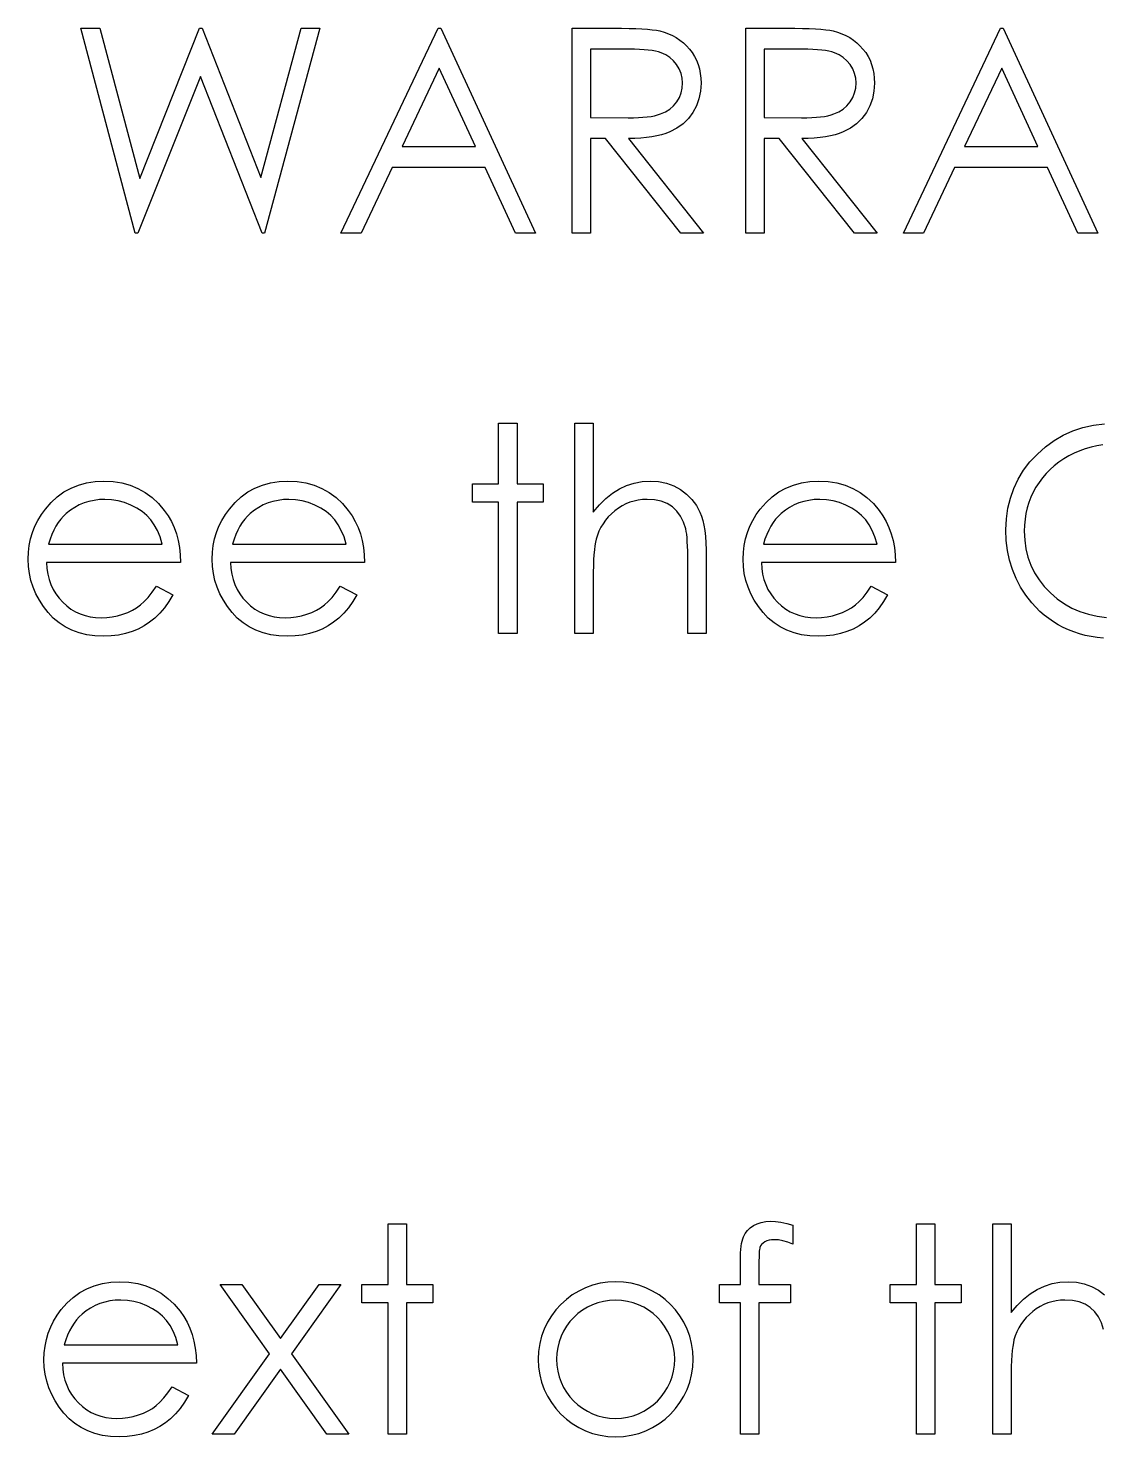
# Model space of a CAD drawing. Header units: millimetres. Extents: x -111 to 182, y -25 to 94.
# Drawn here: x -91.95 to -73.62, y 42.61 to 66.66 of the extents above; entities that cross this region are included whole.
import ezdxf

# ---------------------------------------------------------------- set-up
doc = ezdxf.new("R2010")
doc.units = ezdxf.units.MM

msp = doc.modelspace()

# ---------------------------------------------------------------- linework, layer by layer
at = {"color": 7, "linetype": 'Continuous', "flags": 128}
for points in [[(-91.048, 66.659), (-90.723, 66.659), (-90.723, 66.659), (-90.038, 64.092), (-90.038, 64.092), (-89.02, 66.659), (-89.02, 66.659), (-88.974, 66.659), (-88.974, 66.659), (-87.974, 64.11), (-87.974, 64.11), (-87.286, 66.659), (-87.286, 66.659), (-86.965, 66.659), (-86.965, 66.659), (-87.908, 63.159), (-87.908, 63.159), (-87.953, 63.159), (-87.953, 63.159), (-89.006, 65.836), (-89.006, 65.836), (-90.072, 63.159), (-90.072, 63.159), (-90.117, 63.159), (-90.117, 63.159), (-91.048, 66.659)], [(-84.901, 66.659), (-83.285, 63.159), (-83.285, 63.159), (-83.627, 63.159), (-83.627, 63.159), (-84.144, 64.281), (-84.144, 64.281), (-85.731, 64.281), (-85.731, 64.281), (-86.263, 63.159), (-86.263, 63.159), (-86.606, 63.159), (-86.606, 63.159), (-84.945, 66.659), (-84.945, 66.659), (-84.901, 66.659)], [(-82.657, 66.659), (-81.957, 66.659), (-81.957, 66.659), (-81.816, 66.658), (-81.687, 66.656), (-81.571, 66.652), (-81.466, 66.647), (-81.373, 66.64), (-81.291, 66.632), (-81.221, 66.623), (-81.164, 66.611), (-81.164, 66.611), (-81.087, 66.591), (-81.014, 66.565), (-80.945, 66.534), (-80.88, 66.498), (-80.818, 66.457), (-80.76, 66.411), (-80.705, 66.36), (-80.655, 66.303), (-80.608, 66.243), (-80.568, 66.178), (-80.535, 66.111), (-80.507, 66.04), (-80.486, 65.966), (-80.47, 65.888), (-80.461, 65.807), (-80.458, 65.723), (-80.458, 65.723), (-80.467, 65.583), (-80.493, 65.453), (-80.536, 65.331), (-80.596, 65.217), (-80.673, 65.115), (-80.764, 65.026), (-80.871, 64.95), (-80.991, 64.888), (-81.058, 64.862), (-81.131, 64.839), (-81.211, 64.82), (-81.296, 64.804), (-81.388, 64.791), (-81.485, 64.782), (-81.589, 64.776), (-81.699, 64.774), (-81.699, 64.774), (-80.413, 63.159), (-80.413, 63.159), (-80.802, 63.159), (-80.802, 63.159), (-82.088, 64.774), (-82.088, 64.774), (-82.343, 64.774), (-82.343, 64.774), (-82.343, 63.159), (-82.343, 63.159), (-82.657, 63.159), (-82.657, 63.159), (-82.657, 66.659)], [(-79.695, 66.659), (-78.995, 66.659), (-78.995, 66.659), (-78.855, 66.658), (-78.726, 66.656), (-78.609, 66.652), (-78.504, 66.647), (-78.411, 66.64), (-78.33, 66.632), (-78.26, 66.623), (-78.202, 66.611), (-78.202, 66.611), (-78.126, 66.591), (-78.053, 66.565), (-77.983, 66.534), (-77.918, 66.498), (-77.856, 66.457), (-77.798, 66.411), (-77.744, 66.36), (-77.693, 66.303), (-77.647, 66.243), (-77.607, 66.178), (-77.573, 66.111), (-77.546, 66.04), (-77.524, 65.966), (-77.509, 65.888), (-77.5, 65.807), (-77.497, 65.723), (-77.497, 65.723), (-77.505, 65.583), (-77.531, 65.453), (-77.575, 65.331), (-77.635, 65.217), (-77.711, 65.115), (-77.802, 65.026), (-77.909, 64.95), (-78.03, 64.888), (-78.097, 64.862), (-78.17, 64.839), (-78.249, 64.82), (-78.335, 64.804), (-78.426, 64.791), (-78.524, 64.782), (-78.628, 64.776), (-78.738, 64.774), (-78.738, 64.774), (-77.452, 63.159), (-77.452, 63.159), (-77.84, 63.159), (-77.84, 63.159), (-79.126, 64.774), (-79.126, 64.774), (-79.381, 64.774), (-79.381, 64.774), (-79.381, 63.159), (-79.381, 63.159), (-79.695, 63.159), (-79.695, 63.159), (-79.695, 66.659)], [(-75.298, 66.659), (-73.683, 63.159), (-73.683, 63.159), (-74.024, 63.159), (-74.024, 63.159), (-74.541, 64.281), (-74.541, 64.281), (-76.128, 64.281), (-76.128, 64.281), (-76.66, 63.159), (-76.66, 63.159), (-77.003, 63.159), (-77.003, 63.159), (-75.343, 66.659), (-75.343, 66.659), (-75.298, 66.659)], [(-82.343, 66.3), (-82.343, 65.133), (-82.343, 65.133), (-81.702, 65.128), (-81.702, 65.128), (-81.612, 65.129), (-81.528, 65.133), (-81.45, 65.138), (-81.378, 65.145), (-81.312, 65.154), (-81.253, 65.165), (-81.199, 65.178), (-81.151, 65.194), (-81.067, 65.231), (-80.992, 65.278), (-80.927, 65.336), (-80.873, 65.403), (-80.828, 65.477), (-80.798, 65.555), (-80.779, 65.637), (-80.772, 65.724), (-80.772, 65.724), (-80.779, 65.808), (-80.798, 65.888), (-80.83, 65.965), (-80.874, 66.037), (-80.929, 66.103), (-80.991, 66.158), (-81.061, 66.204), (-81.14, 66.239), (-81.185, 66.253), (-81.236, 66.266), (-81.294, 66.276), (-81.358, 66.285), (-81.431, 66.292), (-81.509, 66.296), (-81.595, 66.299), (-81.687, 66.3), (-81.687, 66.3), (-82.343, 66.3)], [(-79.381, 66.3), (-79.381, 65.133), (-79.381, 65.133), (-78.741, 65.128), (-78.741, 65.128), (-78.651, 65.129), (-78.567, 65.133), (-78.489, 65.138), (-78.417, 65.145), (-78.351, 65.154), (-78.291, 65.165), (-78.237, 65.178), (-78.189, 65.194), (-78.105, 65.231), (-78.03, 65.278), (-77.966, 65.336), (-77.911, 65.403), (-77.867, 65.477), (-77.836, 65.555), (-77.817, 65.637), (-77.811, 65.724), (-77.811, 65.724), (-77.817, 65.808), (-77.836, 65.888), (-77.868, 65.965), (-77.912, 66.037), (-77.967, 66.103), (-78.03, 66.158), (-78.1, 66.204), (-78.178, 66.239), (-78.223, 66.253), (-78.274, 66.266), (-78.332, 66.276), (-78.397, 66.285), (-78.469, 66.292), (-78.548, 66.296), (-78.633, 66.299), (-78.725, 66.3), (-78.725, 66.3), (-79.381, 66.3)], [(-84.926, 65.977), (-85.56, 64.64), (-85.56, 64.64), (-84.31, 64.64), (-84.31, 64.64), (-84.927, 65.977)], [(-75.324, 65.977), (-75.958, 64.64), (-75.958, 64.64), (-74.707, 64.64), (-74.707, 64.64), (-75.324, 65.977)], [(-83.913, 59.915), (-83.599, 59.915), (-83.599, 59.915), (-83.599, 58.883), (-83.599, 58.883), (-83.151, 58.883), (-83.151, 58.883), (-83.151, 58.569), (-83.151, 58.569), (-83.599, 58.569), (-83.599, 58.569), (-83.599, 56.326), (-83.599, 56.326), (-83.913, 56.326), (-83.913, 56.326), (-83.913, 58.569), (-83.913, 58.569), (-84.362, 58.569), (-84.362, 58.569), (-84.362, 58.883), (-84.362, 58.883), (-83.913, 58.883), (-83.913, 58.883), (-83.913, 59.915)], [(-82.612, 59.915), (-82.298, 59.915), (-82.298, 59.915), (-82.298, 58.4), (-82.298, 58.4), (-82.194, 58.524), (-82.085, 58.632), (-81.971, 58.723), (-81.852, 58.796), (-81.728, 58.854), (-81.598, 58.895), (-81.464, 58.92), (-81.325, 58.928), (-81.325, 58.928), (-81.183, 58.919), (-81.05, 58.892), (-80.925, 58.847), (-80.809, 58.784), (-80.704, 58.705), (-80.613, 58.615), (-80.537, 58.511), (-80.476, 58.395), (-80.451, 58.33), (-80.429, 58.256), (-80.411, 58.174), (-80.395, 58.083), (-80.384, 57.982), (-80.376, 57.874), (-80.37, 57.757), (-80.369, 57.632), (-80.369, 57.632), (-80.369, 56.326), (-80.369, 56.326), (-80.683, 56.326), (-80.683, 56.326), (-80.683, 57.529), (-80.683, 57.529), (-80.683, 57.633), (-80.685, 57.729), (-80.688, 57.815), (-80.692, 57.893), (-80.697, 57.961), (-80.703, 58.02), (-80.711, 58.07), (-80.719, 58.111), (-80.719, 58.111), (-80.757, 58.228), (-80.807, 58.331), (-80.871, 58.417), (-80.947, 58.488), (-81.036, 58.543), (-81.138, 58.583), (-81.253, 58.606), (-81.38, 58.614), (-81.38, 58.614), (-81.456, 58.611), (-81.53, 58.602), (-81.602, 58.587), (-81.671, 58.566), (-81.739, 58.538), (-81.804, 58.505), (-81.868, 58.465), (-81.93, 58.419), (-81.988, 58.369), (-82.041, 58.316), (-82.088, 58.26), (-82.131, 58.201), (-82.168, 58.139), (-82.201, 58.075), (-82.228, 58.007), (-82.25, 57.937), (-82.25, 57.937), (-82.261, 57.886), (-82.271, 57.825), (-82.279, 57.754), (-82.286, 57.672), (-82.291, 57.582), (-82.295, 57.481), (-82.297, 57.371), (-82.298, 57.25), (-82.298, 57.25), (-82.298, 56.326), (-82.298, 56.326), (-82.612, 56.326), (-82.612, 56.326), (-82.612, 59.915)], [(-73.589, 56.246), (-73.695, 56.258), (-73.799, 56.274), (-73.9, 56.295), (-73.997, 56.322), (-74.092, 56.353), (-74.184, 56.389), (-74.273, 56.429), (-74.358, 56.475), (-74.441, 56.525), (-74.521, 56.58), (-74.598, 56.64), (-74.671, 56.704), (-74.742, 56.774), (-74.809, 56.848), (-74.809, 56.848), (-74.913, 56.98), (-75.004, 57.12), (-75.08, 57.266), (-75.142, 57.419), (-75.191, 57.578), (-75.225, 57.744), (-75.246, 57.916), (-75.253, 58.096), (-75.253, 58.096), (-75.245, 58.285), (-75.219, 58.465), (-75.177, 58.639), (-75.119, 58.804), (-75.043, 58.962), (-74.951, 59.113), (-74.842, 59.255), (-74.716, 59.39), (-74.577, 59.514), (-74.431, 59.62), (-74.275, 59.71), (-74.111, 59.784), (-73.939, 59.842), (-73.758, 59.882), (-73.568, 59.907)], [(-73.598, 59.544), (-73.7, 59.528), (-73.799, 59.507), (-73.897, 59.479), (-73.993, 59.445), (-74.086, 59.404), (-74.178, 59.358), (-74.266, 59.306), (-74.349, 59.25), (-74.427, 59.19), (-74.499, 59.125), (-74.567, 59.057), (-74.63, 58.984), (-74.687, 58.906), (-74.74, 58.824), (-74.787, 58.74), (-74.827, 58.652), (-74.861, 58.562), (-74.889, 58.469), (-74.911, 58.374), (-74.926, 58.276), (-74.936, 58.175), (-74.939, 58.072), (-74.939, 58.072), (-74.932, 57.917), (-74.911, 57.769), (-74.877, 57.628), (-74.828, 57.493), (-74.765, 57.364), (-74.688, 57.242), (-74.598, 57.126), (-74.493, 57.018), (-74.378, 56.919), (-74.255, 56.833), (-74.126, 56.76), (-73.989, 56.701), (-73.845, 56.654), (-73.693, 56.622), (-73.534, 56.601)], [(-89.756, 57.133), (-89.477, 56.987), (-89.477, 56.987), (-89.546, 56.87), (-89.62, 56.765), (-89.698, 56.671), (-89.782, 56.589), (-89.872, 56.518), (-89.965, 56.457), (-90.066, 56.403), (-90.171, 56.359), (-90.282, 56.325), (-90.401, 56.3), (-90.526, 56.286), (-90.659, 56.281), (-90.659, 56.281), (-90.806, 56.287), (-90.945, 56.306), (-91.075, 56.338), (-91.198, 56.382), (-91.312, 56.439), (-91.417, 56.508), (-91.516, 56.59), (-91.605, 56.685), (-91.685, 56.787), (-91.754, 56.893), (-91.812, 57.002), (-91.86, 57.115), (-91.898, 57.231), (-91.924, 57.349), (-91.94, 57.472), (-91.945, 57.597), (-91.945, 57.597), (-91.941, 57.715), (-91.927, 57.83), (-91.904, 57.942), (-91.872, 58.05), (-91.83, 58.156), (-91.78, 58.257), (-91.72, 58.356), (-91.651, 58.451), (-91.651, 58.451), (-91.554, 58.563), (-91.448, 58.66), (-91.335, 58.742), (-91.214, 58.809), (-91.085, 58.861), (-90.948, 58.899), (-90.804, 58.92), (-90.651, 58.928), (-90.651, 58.928), (-90.494, 58.92), (-90.345, 58.897), (-90.204, 58.857), (-90.071, 58.803), (-89.947, 58.732), (-89.83, 58.645), (-89.721, 58.543), (-89.621, 58.425), (-89.621, 58.425), (-89.557, 58.333), (-89.501, 58.236), (-89.454, 58.133), (-89.415, 58.025), (-89.384, 57.912), (-89.362, 57.792), (-89.348, 57.668), (-89.343, 57.537), (-89.343, 57.537), (-91.631, 57.537), (-91.631, 57.537), (-91.625, 57.436), (-91.611, 57.339), (-91.589, 57.248), (-91.558, 57.161), (-91.52, 57.079), (-91.474, 57.001), (-91.419, 56.928), (-91.356, 56.859), (-91.288, 56.797), (-91.216, 56.744), (-91.139, 56.698), (-91.059, 56.661), (-90.974, 56.632), (-90.886, 56.612), (-90.794, 56.599), (-90.698, 56.595), (-90.698, 56.595), (-90.604, 56.598), (-90.512, 56.61), (-90.421, 56.629), (-90.331, 56.654), (-90.245, 56.687), (-90.166, 56.725), (-90.094, 56.767), (-90.028, 56.814), (-89.964, 56.87), (-89.897, 56.943), (-89.828, 57.03), (-89.757, 57.133)], [(-86.616, 57.133), (-86.336, 56.987), (-86.336, 56.987), (-86.405, 56.87), (-86.479, 56.765), (-86.557, 56.671), (-86.641, 56.589), (-86.73, 56.518), (-86.824, 56.457), (-86.925, 56.403), (-87.03, 56.359), (-87.141, 56.325), (-87.26, 56.3), (-87.385, 56.286), (-87.518, 56.281), (-87.518, 56.281), (-87.665, 56.287), (-87.804, 56.306), (-87.934, 56.338), (-88.057, 56.382), (-88.171, 56.439), (-88.276, 56.508), (-88.375, 56.59), (-88.464, 56.685), (-88.544, 56.787), (-88.613, 56.893), (-88.671, 57.002), (-88.719, 57.115), (-88.757, 57.231), (-88.783, 57.349), (-88.799, 57.472), (-88.804, 57.597), (-88.804, 57.597), (-88.8, 57.715), (-88.786, 57.83), (-88.763, 57.942), (-88.731, 58.05), (-88.689, 58.156), (-88.639, 58.257), (-88.579, 58.356), (-88.51, 58.451), (-88.51, 58.451), (-88.412, 58.563), (-88.307, 58.66), (-88.194, 58.742), (-88.073, 58.809), (-87.944, 58.861), (-87.807, 58.899), (-87.663, 58.92), (-87.51, 58.928), (-87.51, 58.928), (-87.353, 58.92), (-87.204, 58.897), (-87.063, 58.857), (-86.93, 58.803), (-86.806, 58.732), (-86.689, 58.645), (-86.58, 58.543), (-86.48, 58.425), (-86.48, 58.425), (-86.416, 58.333), (-86.36, 58.236), (-86.313, 58.133), (-86.274, 58.025), (-86.243, 57.912), (-86.221, 57.792), (-86.207, 57.668), (-86.202, 57.537), (-86.202, 57.537), (-88.49, 57.537), (-88.49, 57.537), (-88.484, 57.436), (-88.47, 57.339), (-88.448, 57.248), (-88.417, 57.161), (-88.379, 57.079), (-88.333, 57.001), (-88.278, 56.928), (-88.215, 56.859), (-88.147, 56.797), (-88.075, 56.744), (-87.998, 56.698), (-87.917, 56.661), (-87.833, 56.632), (-87.745, 56.612), (-87.653, 56.599), (-87.557, 56.595), (-87.557, 56.595), (-87.463, 56.598), (-87.371, 56.61), (-87.28, 56.629), (-87.19, 56.654), (-87.104, 56.687), (-87.025, 56.725), (-86.953, 56.767), (-86.887, 56.814), (-86.823, 56.87), (-86.756, 56.943), (-86.687, 57.03), (-86.616, 57.133)], [(-77.551, 57.133), (-77.272, 56.987), (-77.272, 56.987), (-77.341, 56.87), (-77.415, 56.765), (-77.493, 56.671), (-77.577, 56.589), (-77.666, 56.518), (-77.76, 56.457), (-77.861, 56.403), (-77.966, 56.359), (-78.077, 56.325), (-78.196, 56.3), (-78.321, 56.286), (-78.454, 56.281), (-78.454, 56.281), (-78.601, 56.287), (-78.74, 56.306), (-78.87, 56.338), (-78.993, 56.382), (-79.106, 56.439), (-79.212, 56.508), (-79.311, 56.59), (-79.4, 56.685), (-79.479, 56.787), (-79.549, 56.893), (-79.607, 57.002), (-79.655, 57.115), (-79.693, 57.231), (-79.719, 57.349), (-79.735, 57.472), (-79.74, 57.597), (-79.74, 57.597), (-79.735, 57.715), (-79.722, 57.83), (-79.699, 57.942), (-79.667, 58.05), (-79.625, 58.156), (-79.575, 58.257), (-79.515, 58.356), (-79.446, 58.451), (-79.446, 58.451), (-79.348, 58.563), (-79.243, 58.66), (-79.13, 58.742), (-79.009, 58.809), (-78.88, 58.861), (-78.743, 58.899), (-78.599, 58.92), (-78.446, 58.928), (-78.446, 58.928), (-78.289, 58.92), (-78.14, 58.897), (-77.999, 58.857), (-77.866, 58.803), (-77.741, 58.732), (-77.625, 58.645), (-77.516, 58.543), (-77.416, 58.425), (-77.416, 58.425), (-77.352, 58.333), (-77.296, 58.236), (-77.249, 58.133), (-77.21, 58.025), (-77.179, 57.912), (-77.157, 57.792), (-77.143, 57.668), (-77.138, 57.537), (-77.138, 57.537), (-79.426, 57.537), (-79.426, 57.537), (-79.42, 57.436), (-79.406, 57.339), (-79.383, 57.248), (-79.353, 57.161), (-79.315, 57.079), (-79.268, 57.001), (-79.214, 56.928), (-79.151, 56.859), (-79.083, 56.797), (-79.01, 56.744), (-78.934, 56.698), (-78.853, 56.661), (-78.769, 56.632), (-78.681, 56.612), (-78.589, 56.599), (-78.493, 56.595), (-78.493, 56.595), (-78.399, 56.598), (-78.307, 56.61), (-78.216, 56.629), (-78.126, 56.654), (-78.04, 56.687), (-77.961, 56.725), (-77.889, 56.767), (-77.823, 56.814), (-77.759, 56.87), (-77.692, 56.943), (-77.623, 57.03), (-77.551, 57.133)], [(-89.657, 57.851), (-89.694, 57.975), (-89.74, 58.086), (-89.792, 58.184), (-89.853, 58.268), (-89.921, 58.342), (-90.001, 58.409), (-90.091, 58.468), (-90.191, 58.519), (-90.298, 58.561), (-90.408, 58.59), (-90.52, 58.608), (-90.635, 58.614), (-90.635, 58.614), (-90.729, 58.611), (-90.82, 58.599), (-90.908, 58.58), (-90.991, 58.555), (-91.073, 58.52), (-91.15, 58.479), (-91.223, 58.43), (-91.294, 58.374), (-91.294, 58.374), (-91.343, 58.328), (-91.389, 58.276), (-91.432, 58.219), (-91.471, 58.157), (-91.507, 58.088), (-91.541, 58.015), (-91.571, 57.936), (-91.598, 57.851), (-91.598, 57.851), (-89.657, 57.851)], [(-86.516, 57.851), (-86.553, 57.975), (-86.599, 58.086), (-86.651, 58.184), (-86.712, 58.268), (-86.78, 58.342), (-86.86, 58.409), (-86.95, 58.468), (-87.05, 58.519), (-87.157, 58.561), (-87.267, 58.59), (-87.379, 58.608), (-87.494, 58.614), (-87.494, 58.614), (-87.588, 58.611), (-87.679, 58.599), (-87.767, 58.58), (-87.85, 58.555), (-87.932, 58.52), (-88.009, 58.479), (-88.082, 58.43), (-88.153, 58.374), (-88.153, 58.374), (-88.202, 58.328), (-88.248, 58.276), (-88.29, 58.219), (-88.33, 58.157), (-88.366, 58.088), (-88.4, 58.015), (-88.43, 57.936), (-88.457, 57.851), (-88.457, 57.851), (-86.516, 57.851)], [(-77.452, 57.851), (-77.489, 57.975), (-77.535, 58.086), (-77.587, 58.184), (-77.647, 58.268), (-77.716, 58.342), (-77.796, 58.409), (-77.886, 58.468), (-77.986, 58.519), (-78.093, 58.561), (-78.203, 58.59), (-78.315, 58.608), (-78.43, 58.614), (-78.43, 58.614), (-78.524, 58.611), (-78.615, 58.599), (-78.703, 58.58), (-78.786, 58.555), (-78.867, 58.52), (-78.945, 58.479), (-79.018, 58.43), (-79.089, 58.374), (-79.089, 58.374), (-79.138, 58.328), (-79.184, 58.276), (-79.226, 58.219), (-79.266, 58.157), (-79.302, 58.088), (-79.336, 58.015), (-79.366, 57.936), (-79.393, 57.851), (-79.393, 57.851), (-77.452, 57.851)], [(-85.798, 46.249), (-85.484, 46.249), (-85.484, 46.249), (-85.484, 45.217), (-85.484, 45.217), (-85.035, 45.217), (-85.035, 45.217), (-85.035, 44.903), (-85.035, 44.903), (-85.484, 44.903), (-85.484, 44.903), (-85.484, 42.659), (-85.484, 42.659), (-85.798, 42.659), (-85.798, 42.659), (-85.798, 44.903), (-85.798, 44.903), (-86.247, 44.903), (-86.247, 44.903), (-86.247, 45.217), (-86.247, 45.217), (-85.798, 45.217), (-85.798, 45.217), (-85.798, 46.249)], [(-78.888, 46.228), (-78.888, 45.901), (-78.888, 45.901), (-78.977, 45.935), (-79.06, 45.96), (-79.137, 45.975), (-79.206, 45.979), (-79.206, 45.979), (-79.253, 45.977), (-79.296, 45.97), (-79.335, 45.957), (-79.37, 45.94), (-79.4, 45.918), (-79.423, 45.897), (-79.441, 45.873), (-79.452, 45.848), (-79.456, 45.832), (-79.459, 45.811), (-79.463, 45.785), (-79.465, 45.753), (-79.467, 45.715), (-79.468, 45.673), (-79.469, 45.625), (-79.469, 45.571), (-79.469, 45.571), (-79.469, 45.217), (-79.469, 45.217), (-78.933, 45.217), (-78.933, 45.217), (-78.933, 44.903), (-78.933, 44.903), (-79.47, 44.903), (-79.47, 44.903), (-79.471, 42.659), (-79.471, 42.659), (-79.785, 42.659), (-79.785, 42.659), (-79.785, 44.903), (-79.785, 44.903), (-80.144, 44.903), (-80.144, 44.903), (-80.144, 45.217), (-80.144, 45.217), (-79.785, 45.217), (-79.785, 45.217), (-79.785, 45.625), (-79.785, 45.625), (-79.784, 45.693), (-79.782, 45.756), (-79.778, 45.813), (-79.773, 45.867), (-79.766, 45.914), (-79.756, 45.956), (-79.747, 45.994), (-79.735, 46.026), (-79.705, 46.084), (-79.667, 46.135), (-79.62, 46.181), (-79.564, 46.22), (-79.5, 46.252), (-79.43, 46.275), (-79.353, 46.289), (-79.271, 46.294), (-79.271, 46.294), (-79.186, 46.289), (-79.095, 46.277), (-78.995, 46.256), (-78.888, 46.228)], [(-76.779, 46.249), (-76.465, 46.249), (-76.465, 46.249), (-76.465, 45.217), (-76.465, 45.217), (-76.016, 45.217), (-76.016, 45.217), (-76.016, 44.903), (-76.016, 44.903), (-76.465, 44.903), (-76.465, 44.903), (-76.465, 42.659), (-76.465, 42.659), (-76.779, 42.659), (-76.779, 42.659), (-76.779, 44.903), (-76.779, 44.903), (-77.227, 44.903), (-77.227, 44.903), (-77.227, 45.217), (-77.227, 45.217), (-76.779, 45.217), (-76.779, 45.217), (-76.779, 46.249)], [(-75.477, 46.249), (-75.163, 46.249), (-75.163, 46.249), (-75.163, 44.734), (-75.163, 44.734), (-75.06, 44.858), (-74.95, 44.965), (-74.837, 45.056), (-74.717, 45.13), (-74.593, 45.187), (-74.464, 45.229), (-74.33, 45.253), (-74.19, 45.262), (-74.19, 45.262), (-74.049, 45.252), (-73.915, 45.226), (-73.791, 45.18), (-73.674, 45.117), (-73.569, 45.039)], [(-73.584, 44.444), (-73.622, 44.562), (-73.673, 44.664), (-73.736, 44.75), (-73.812, 44.821), (-73.901, 44.877), (-74.003, 44.916), (-74.118, 44.94), (-74.246, 44.947), (-74.246, 44.947), (-74.321, 44.945), (-74.395, 44.936), (-74.467, 44.92), (-74.537, 44.899), (-74.605, 44.871), (-74.67, 44.838), (-74.734, 44.798), (-74.795, 44.753), (-74.853, 44.702), (-74.906, 44.649), (-74.954, 44.593), (-74.997, 44.534), (-75.034, 44.473), (-75.066, 44.408), (-75.093, 44.34), (-75.115, 44.27), (-75.115, 44.27), (-75.126, 44.219), (-75.136, 44.158), (-75.144, 44.087), (-75.151, 44.006), (-75.156, 43.915), (-75.161, 43.814), (-75.163, 43.704), (-75.163, 43.584), (-75.163, 43.584), (-75.163, 42.659), (-75.163, 42.659), (-75.477, 42.659), (-75.477, 42.659), (-75.477, 46.249)], [(-89.487, 43.467), (-89.208, 43.32), (-89.208, 43.32), (-89.277, 43.203), (-89.351, 43.098), (-89.429, 43.004), (-89.513, 42.923), (-89.602, 42.852), (-89.696, 42.79), (-89.796, 42.737), (-89.902, 42.693), (-90.013, 42.658), (-90.132, 42.634), (-90.257, 42.619), (-90.39, 42.614), (-90.39, 42.614), (-90.537, 42.62), (-90.676, 42.639), (-90.806, 42.671), (-90.929, 42.715), (-91.042, 42.772), (-91.148, 42.841), (-91.246, 42.923), (-91.335, 43.018), (-91.415, 43.12), (-91.485, 43.226), (-91.543, 43.336), (-91.591, 43.448), (-91.629, 43.564), (-91.655, 43.683), (-91.671, 43.805), (-91.676, 43.931), (-91.676, 43.931), (-91.671, 44.049), (-91.658, 44.164), (-91.635, 44.275), (-91.603, 44.384), (-91.561, 44.489), (-91.511, 44.591), (-91.45, 44.689), (-91.382, 44.785), (-91.382, 44.785), (-91.284, 44.896), (-91.179, 44.994), (-91.066, 45.075), (-90.945, 45.142), (-90.816, 45.194), (-90.679, 45.232), (-90.535, 45.254), (-90.382, 45.262), (-90.382, 45.262), (-90.225, 45.254), (-90.076, 45.23), (-89.935, 45.191), (-89.802, 45.136), (-89.677, 45.065), (-89.561, 44.978), (-89.452, 44.876), (-89.352, 44.758), (-89.352, 44.758), (-89.287, 44.666), (-89.232, 44.57), (-89.184, 44.466), (-89.146, 44.358), (-89.115, 44.245), (-89.093, 44.126), (-89.079, 44.001), (-89.074, 43.871), (-89.074, 43.871), (-91.362, 43.871), (-91.362, 43.871), (-91.356, 43.77), (-91.342, 43.673), (-91.319, 43.581), (-91.288, 43.494), (-91.251, 43.412), (-91.204, 43.334), (-91.15, 43.261), (-91.087, 43.193), (-91.019, 43.131), (-90.946, 43.077), (-90.87, 43.031), (-90.789, 42.994), (-90.705, 42.965), (-90.617, 42.945), (-90.525, 42.932), (-90.429, 42.928), (-90.429, 42.928), (-90.335, 42.932), (-90.243, 42.943), (-90.152, 42.962), (-90.062, 42.988), (-89.976, 43.02), (-89.897, 43.058), (-89.825, 43.1), (-89.759, 43.147), (-89.695, 43.204), (-89.628, 43.277), (-89.559, 43.364), (-89.487, 43.467)], [(-88.67, 45.217), (-88.296, 45.217), (-88.296, 45.217), (-87.638, 44.294), (-87.638, 44.294), (-86.979, 45.217), (-86.979, 45.217), (-86.606, 45.217), (-86.606, 45.217), (-87.451, 44.032), (-87.451, 44.032), (-86.471, 42.659), (-86.471, 42.659), (-86.845, 42.659), (-86.845, 42.659), (-87.638, 43.77), (-87.638, 43.77), (-88.431, 42.659), (-88.431, 42.659), (-88.804, 42.659), (-88.804, 42.659), (-87.824, 44.032), (-87.824, 44.032), (-88.67, 45.217)], [(-89.388, 44.185), (-89.425, 44.309), (-89.47, 44.419), (-89.523, 44.517), (-89.583, 44.601), (-89.652, 44.675), (-89.732, 44.742), (-89.822, 44.801), (-89.922, 44.852), (-90.029, 44.894), (-90.139, 44.924), (-90.251, 44.942), (-90.366, 44.947), (-90.366, 44.947), (-90.46, 44.944), (-90.551, 44.933), (-90.639, 44.914), (-90.722, 44.888), (-90.803, 44.853), (-90.88, 44.813), (-90.954, 44.764), (-91.025, 44.708), (-91.025, 44.708), (-91.074, 44.661), (-91.12, 44.609), (-91.162, 44.553), (-91.202, 44.49), (-91.238, 44.422), (-91.272, 44.348), (-91.302, 44.269), (-91.329, 44.185), (-91.329, 44.185), (-89.388, 44.185)]]:
    msp.add_lwpolyline(points, dxfattribs=at)
at = {"color": 7, "linetype": 'Continuous'}
for centre, radius, start, end in [((-81.915, 43.938), 1.324, 90.001, 89.999), ((-81.917, 43.938), 1.009, 90.0005, 89.9995)]:
    msp.add_arc(centre, radius, start, end, dxfattribs=at)

doc.saveas('drawing.dxf')
